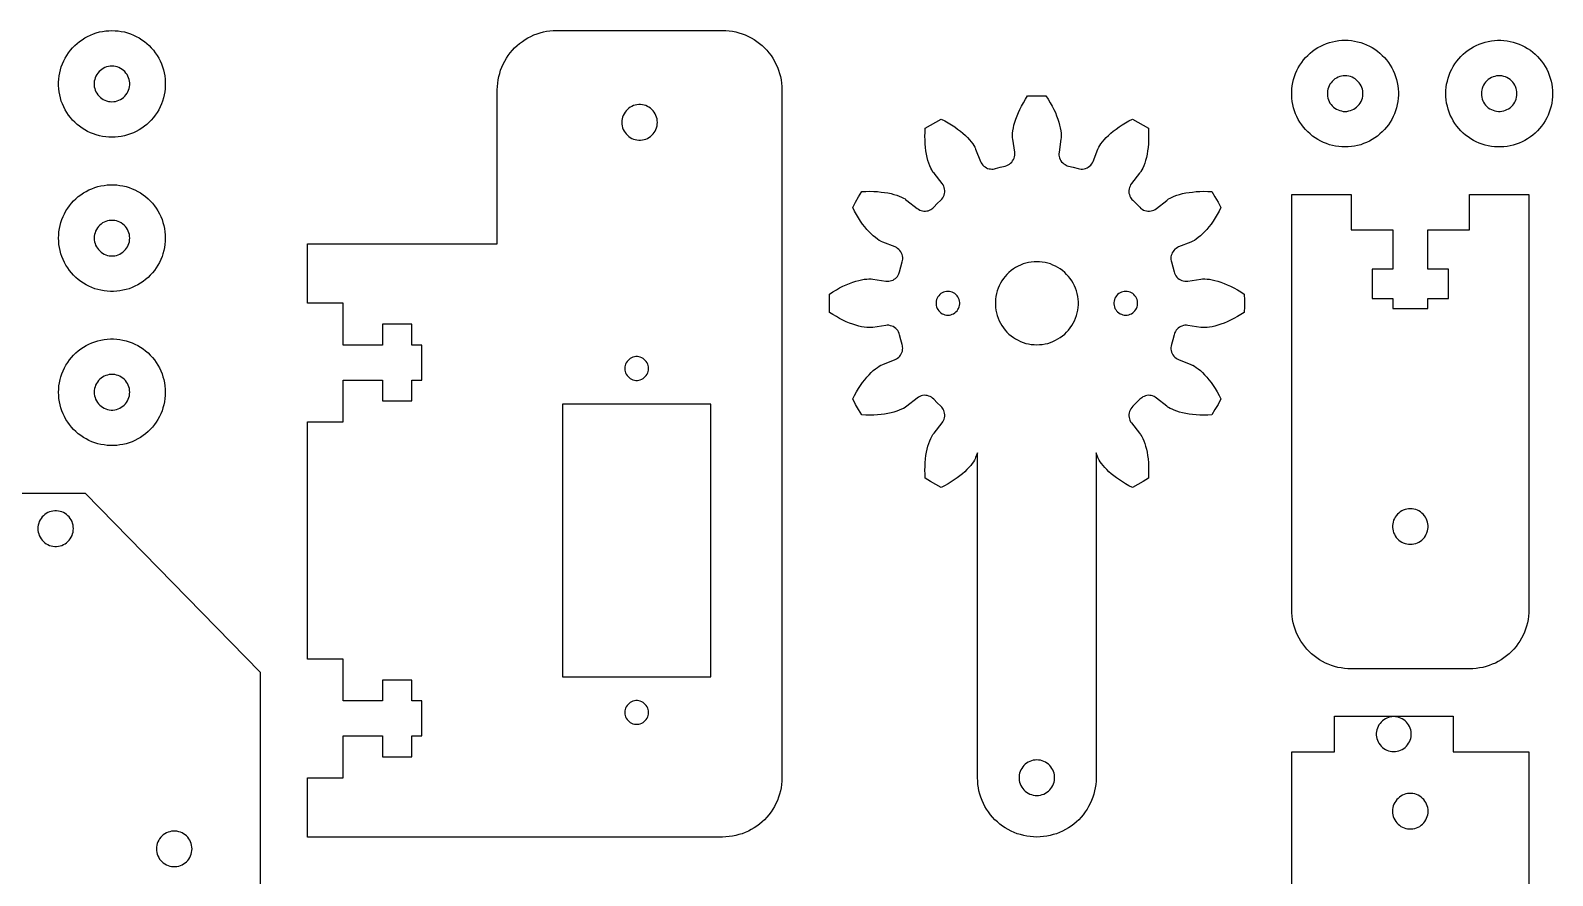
# Model space of a CAD drawing. Header units: millimetres. Extents: x 2 to 391, y 2 to 393.
# Drawn here: x 166.6 to 295, y 317.8 to 389 of the extents above; entities that cross this region are included whole.
import ezdxf

# ---------------------------------------------------------------- set-up
doc = ezdxf.new("R2010")
doc.units = ezdxf.units.MM
doc.layers.add('CORTE', color=7, linetype='Continuous')

msp = doc.modelspace()

# ---------------------------------------------------------------- linework, layer by layer
at = {"layer": 'CORTE'}
for points in [[(173.5, 388.99), (173.76, 388.98), (174.03, 388.96), (174.29, 388.92), (174.55, 388.87), (174.81, 388.8), (175.06, 388.71), (175.31, 388.61), (175.55, 388.5), (175.79, 388.37), (176.01, 388.22), (176.23, 388.07), (176.44, 387.9), (176.63, 387.72), (176.82, 387.53), (176.99, 387.33), (177.15, 387.12), (177.3, 386.89), (177.44, 386.66), (177.56, 386.43), (177.67, 386.18), (177.76, 385.93), (177.84, 385.68), (177.9, 385.42), (177.95, 385.16), (177.98, 384.89), (178, 384.63), (178, 384.36), (177.98, 384.09), (177.95, 383.83), (177.9, 383.57), (177.84, 383.31), (177.76, 383.05), (177.67, 382.8), (177.56, 382.56), (177.44, 382.32), (177.3, 382.09), (177.15, 381.87), (176.99, 381.66), (176.82, 381.45), (176.63, 381.26), (176.44, 381.08), (176.23, 380.92), (176.01, 380.76), (175.79, 380.62), (175.55, 380.49), (175.31, 380.37), (175.06, 380.27), (174.81, 380.19), (174.55, 380.12), (174.29, 380.06), (174.03, 380.02), (173.76, 380), (173.5, 379.99), (173.23, 380), (172.97, 380.02), (172.7, 380.06), (172.44, 380.12), (172.18, 380.19), (171.93, 380.27), (171.68, 380.37), (171.44, 380.49), (171.21, 380.62), (170.98, 380.76), (170.77, 380.92), (170.56, 381.08), (170.36, 381.26), (170.18, 381.45), (170, 381.66), (169.84, 381.87), (169.69, 382.09), (169.56, 382.32), (169.43, 382.56), (169.33, 382.8), (169.23, 383.05), (169.16, 383.31), (169.09, 383.57), (169.05, 383.83), (169.02, 384.09), (169, 384.36), (169, 384.63), (169.02, 384.89), (169.05, 385.16), (169.09, 385.42), (169.16, 385.68), (169.23, 385.93), (169.33, 386.18), (169.43, 386.43), (169.56, 386.66), (169.69, 386.89), (169.84, 387.12), (170, 387.33), (170.18, 387.53), (170.36, 387.72), (170.56, 387.9), (170.77, 388.07), (170.98, 388.22), (171.21, 388.37), (171.44, 388.5), (171.68, 388.61), (171.93, 388.71), (172.18, 388.8), (172.44, 388.87), (172.7, 388.92), (172.97, 388.96), (173.23, 388.98)], [(196.31, 364.23), (196.31, 362.47), (193, 362.47), (193, 366), (190, 366), (190, 371), (206, 371), (206, 384), (206.01, 384.28), (206.03, 384.56), (206.07, 384.84), (206.13, 385.11), (206.2, 385.38), (206.28, 385.65), (206.38, 385.91), (206.5, 386.17), (206.62, 386.42), (206.77, 386.66), (206.92, 386.89), (207.09, 387.12), (207.27, 387.33), (207.46, 387.54), (207.67, 387.73), (207.88, 387.91), (208.11, 388.08), (208.34, 388.23), (208.58, 388.38), (208.83, 388.5), (209.09, 388.62), (209.35, 388.72), (209.62, 388.8), (209.89, 388.87), (210.16, 388.93), (210.44, 388.97), (210.72, 388.99), (211, 389), (225, 389), (225.28, 388.99), (225.56, 388.97), (225.84, 388.93), (226.11, 388.87), (226.38, 388.8), (226.65, 388.72), (226.91, 388.62), (227.17, 388.5), (227.42, 388.38), (227.66, 388.23), (227.89, 388.08), (228.12, 387.91), (228.33, 387.73), (228.54, 387.54), (228.73, 387.33), (228.91, 387.12), (229.08, 386.89), (229.23, 386.66), (229.38, 386.42), (229.5, 386.17), (229.62, 385.91), (229.72, 385.65), (229.8, 385.38), (229.87, 385.11), (229.93, 384.84), (229.97, 384.56), (229.99, 384.28), (230, 384), (230, 326), (229.99, 325.72), (229.97, 325.44), (229.93, 325.16), (229.87, 324.89), (229.8, 324.62), (229.72, 324.35), (229.62, 324.09), (229.5, 323.83), (229.38, 323.58), (229.23, 323.34), (229.08, 323.11), (228.91, 322.88), (228.73, 322.67), (228.54, 322.46), (228.33, 322.27), (228.12, 322.09), (227.89, 321.92), (227.66, 321.77), (227.42, 321.62), (227.17, 321.5), (226.91, 321.38), (226.65, 321.28), (226.38, 321.2), (226.11, 321.13), (225.84, 321.07), (225.56, 321.03), (225.28, 321.01), (225, 321), (190, 321), (190, 326), (193, 326), (193, 329.53), (196.31, 329.53), (196.31, 327.77), (198.79, 327.77), (198.79, 329.53), (199.63, 329.53), (199.63, 332.47), (198.79, 332.47), (198.79, 334.23), (196.31, 334.23), (196.31, 332.47), (193, 332.47), (193, 336), (190, 336), (190, 356), (193, 356), (193, 359.53), (196.31, 359.53), (196.31, 357.77), (198.79, 357.77), (198.79, 359.53), (199.63, 359.53), (199.63, 362.47), (198.79, 362.47), (198.79, 364.23)], [(277.49, 388.18), (277.76, 388.17), (278.03, 388.14), (278.29, 388.1), (278.55, 388.05), (278.81, 387.98), (279.06, 387.89), (279.31, 387.79), (279.55, 387.68), (279.78, 387.55), (280.01, 387.41), (280.22, 387.25), (280.43, 387.08), (280.63, 386.9), (280.81, 386.71), (280.99, 386.51), (281.15, 386.3), (281.3, 386.08), (281.44, 385.85), (281.56, 385.61), (281.66, 385.37), (281.76, 385.12), (281.84, 384.86), (281.9, 384.6), (281.94, 384.34), (281.98, 384.08), (281.99, 383.81), (281.99, 383.54), (281.98, 383.28), (281.94, 383.01), (281.9, 382.75), (281.84, 382.49), (281.76, 382.23), (281.66, 381.98), (281.56, 381.74), (281.44, 381.5), (281.3, 381.27), (281.15, 381.05), (280.99, 380.84), (280.81, 380.64), (280.63, 380.45), (280.43, 380.27), (280.22, 380.1), (280.01, 379.94), (279.78, 379.8), (279.55, 379.67), (279.31, 379.56), (279.06, 379.46), (278.81, 379.37), (278.55, 379.3), (278.29, 379.25), (278.03, 379.21), (277.76, 379.18), (277.49, 379.18), (277.23, 379.18), (276.96, 379.21), (276.7, 379.25), (276.44, 379.3), (276.18, 379.37), (275.93, 379.46), (275.68, 379.56), (275.44, 379.67), (275.21, 379.8), (274.98, 379.94), (274.76, 380.1), (274.56, 380.27), (274.36, 380.45), (274.17, 380.64), (274, 380.84), (273.84, 381.05), (273.69, 381.27), (273.55, 381.5), (273.43, 381.74), (273.32, 381.98), (273.23, 382.23), (273.15, 382.49), (273.09, 382.75), (273.04, 383.01), (273.01, 383.28), (273, 383.54), (273, 383.81), (273.01, 384.08), (273.04, 384.34), (273.09, 384.6), (273.15, 384.86), (273.23, 385.12), (273.32, 385.37), (273.43, 385.61), (273.55, 385.85), (273.69, 386.08), (273.84, 386.3), (274, 386.51), (274.17, 386.71), (274.36, 386.9), (274.56, 387.08), (274.76, 387.25), (274.98, 387.41), (275.21, 387.55), (275.44, 387.68), (275.68, 387.79), (275.93, 387.89), (276.18, 387.98), (276.44, 388.05), (276.7, 388.1), (276.96, 388.14), (277.23, 388.17)], [(294.99, 383.67), (294.98, 383.41), (294.96, 383.14), (294.92, 382.88), (294.87, 382.62), (294.8, 382.36), (294.71, 382.11), (294.61, 381.86), (294.5, 381.62), (294.37, 381.39), (294.22, 381.16), (294.07, 380.94), (293.9, 380.74), (293.72, 380.54), (293.53, 380.35), (293.33, 380.18), (293.12, 380.02), (292.89, 379.87), (292.66, 379.73), (292.43, 379.61), (292.18, 379.5), (291.93, 379.41), (291.68, 379.33), (291.42, 379.27), (291.16, 379.22), (290.89, 379.19), (290.63, 379.18), (290.36, 379.18), (290.09, 379.19), (289.83, 379.22), (289.57, 379.27), (289.31, 379.33), (289.05, 379.41), (288.8, 379.5), (288.56, 379.61), (288.32, 379.73), (288.09, 379.87), (287.87, 380.02), (287.66, 380.18), (287.45, 380.35), (287.26, 380.54), (287.08, 380.74), (286.92, 380.94), (286.76, 381.16), (286.62, 381.39), (286.49, 381.62), (286.37, 381.86), (286.27, 382.11), (286.19, 382.36), (286.12, 382.62), (286.06, 382.88), (286.02, 383.14), (286, 383.41), (285.99, 383.67), (286, 383.94), (286.02, 384.21), (286.06, 384.47), (286.12, 384.73), (286.19, 384.99), (286.27, 385.24), (286.37, 385.49), (286.49, 385.73), (286.62, 385.96), (286.76, 386.19), (286.92, 386.4), (287.08, 386.61), (287.26, 386.81), (287.45, 386.99), (287.66, 387.17), (287.87, 387.33), (288.09, 387.48), (288.32, 387.61), (288.56, 387.74), (288.8, 387.84), (289.05, 387.94), (289.31, 388.01), (289.57, 388.08), (289.83, 388.12), (290.09, 388.16), (290.36, 388.17), (290.63, 388.17), (290.89, 388.16), (291.16, 388.12), (291.42, 388.08), (291.68, 388.01), (291.93, 387.94), (292.18, 387.84), (292.43, 387.74), (292.66, 387.61), (292.89, 387.48), (293.12, 387.33), (293.33, 387.17), (293.53, 386.99), (293.72, 386.81), (293.9, 386.61), (294.07, 386.4), (294.22, 386.19), (294.37, 385.96), (294.5, 385.73), (294.61, 385.49), (294.71, 385.24), (294.8, 384.99), (294.87, 384.73), (294.92, 384.47), (294.96, 384.21), (294.98, 383.94)], [(173.5, 382.99), (173.65, 383), (173.8, 383.02), (173.95, 383.06), (174.09, 383.11), (174.23, 383.18), (174.35, 383.26), (174.47, 383.35), (174.58, 383.46), (174.68, 383.57), (174.77, 383.7), (174.84, 383.83), (174.9, 383.97), (174.95, 384.12), (174.98, 384.26), (175, 384.42), (175, 384.57), (174.98, 384.72), (174.95, 384.87), (174.9, 385.01), (174.84, 385.15), (174.77, 385.29), (174.68, 385.41), (174.58, 385.53), (174.47, 385.63), (174.35, 385.72), (174.23, 385.8), (174.09, 385.87), (173.95, 385.92), (173.8, 385.96), (173.65, 385.98), (173.5, 385.99), (173.35, 385.98), (173.2, 385.96), (173.05, 385.92), (172.91, 385.87), (172.77, 385.8), (172.64, 385.72), (172.52, 385.63), (172.41, 385.53), (172.31, 385.41), (172.22, 385.29), (172.15, 385.15), (172.09, 385.01), (172.05, 384.87), (172.01, 384.72), (172, 384.57), (172, 384.42), (172.01, 384.26), (172.05, 384.12), (172.09, 383.97), (172.15, 383.83), (172.22, 383.7), (172.31, 383.57), (172.41, 383.46), (172.52, 383.35), (172.64, 383.26), (172.77, 383.18), (172.91, 383.11), (173.05, 383.06), (173.2, 383.02), (173.35, 383)], [(277.49, 382.18), (277.65, 382.18), (277.8, 382.21), (277.94, 382.24), (278.09, 382.3), (278.22, 382.36), (278.35, 382.44), (278.47, 382.54), (278.58, 382.64), (278.68, 382.76), (278.77, 382.88), (278.84, 383.02), (278.9, 383.15), (278.95, 383.3), (278.98, 383.45), (278.99, 383.6), (278.99, 383.75), (278.98, 383.9), (278.95, 384.05), (278.9, 384.2), (278.84, 384.34), (278.77, 384.47), (278.68, 384.59), (278.58, 384.71), (278.47, 384.81), (278.35, 384.91), (278.22, 384.99), (278.09, 385.05), (277.94, 385.11), (277.8, 385.14), (277.65, 385.17), (277.49, 385.18), (277.34, 385.17), (277.19, 385.14), (277.05, 385.11), (276.9, 385.05), (276.77, 384.99), (276.64, 384.91), (276.52, 384.81), (276.41, 384.71), (276.31, 384.59), (276.22, 384.47), (276.15, 384.34), (276.09, 384.2), (276.04, 384.05), (276.01, 383.9), (276, 383.75), (276, 383.6), (276.01, 383.45), (276.04, 383.3), (276.09, 383.15), (276.15, 383.02), (276.22, 382.88), (276.31, 382.76), (276.41, 382.64), (276.52, 382.54), (276.64, 382.44), (276.77, 382.36), (276.9, 382.3), (277.05, 382.24), (277.19, 382.21), (277.34, 382.18)], [(288.99, 383.67), (289, 383.52), (289.02, 383.37), (289.06, 383.22), (289.11, 383.08), (289.18, 382.95), (289.26, 382.82), (289.35, 382.7), (289.46, 382.59), (289.57, 382.49), (289.7, 382.4), (289.83, 382.33), (289.97, 382.27), (290.12, 382.22), (290.27, 382.19), (290.42, 382.18), (290.57, 382.18), (290.72, 382.19), (290.87, 382.22), (291.01, 382.27), (291.15, 382.33), (291.29, 382.4), (291.41, 382.49), (291.53, 382.59), (291.63, 382.7), (291.72, 382.82), (291.8, 382.95), (291.87, 383.08), (291.92, 383.22), (291.96, 383.37), (291.98, 383.52), (291.99, 383.67), (291.98, 383.83), (291.96, 383.98), (291.92, 384.12), (291.87, 384.27), (291.8, 384.4), (291.72, 384.53), (291.63, 384.65), (291.53, 384.76), (291.41, 384.86), (291.29, 384.95), (291.15, 385.02), (291.01, 385.08), (290.87, 385.13), (290.72, 385.16), (290.57, 385.17), (290.42, 385.17), (290.27, 385.16), (290.12, 385.13), (289.97, 385.08), (289.83, 385.02), (289.7, 384.95), (289.57, 384.86), (289.46, 384.76), (289.35, 384.65), (289.26, 384.53), (289.18, 384.4), (289.11, 384.27), (289.06, 384.12), (289.02, 383.98), (289, 383.83)], [(219.5, 381.25), (219.49, 381.4), (219.47, 381.55), (219.43, 381.7), (219.38, 381.84), (219.31, 381.98), (219.23, 382.11), (219.14, 382.23), (219.03, 382.34), (218.92, 382.44), (218.79, 382.52), (218.66, 382.6), (218.52, 382.66), (218.38, 382.7), (218.23, 382.73), (218.08, 382.75), (217.92, 382.75), (217.77, 382.73), (217.62, 382.7), (217.48, 382.66), (217.34, 382.6), (217.21, 382.52), (217.08, 382.44), (216.97, 382.34), (216.86, 382.23), (216.77, 382.11), (216.69, 381.98), (216.62, 381.84), (216.57, 381.7), (216.53, 381.55), (216.51, 381.4), (216.5, 381.25), (216.51, 381.1), (216.53, 380.95), (216.57, 380.8), (216.62, 380.66), (216.69, 380.52), (216.77, 380.39), (216.86, 380.27), (216.97, 380.16), (217.08, 380.06), (217.21, 379.98), (217.34, 379.9), (217.48, 379.84), (217.62, 379.8), (217.77, 379.77), (217.92, 379.75), (218.08, 379.75), (218.23, 379.77), (218.38, 379.8), (218.52, 379.84), (218.66, 379.9), (218.79, 379.98), (218.92, 380.06), (219.03, 380.16), (219.14, 380.27), (219.23, 380.39), (219.31, 380.52), (219.38, 380.66), (219.43, 380.8), (219.47, 380.95), (219.49, 381.1)], [(246.5, 326), (246.5, 353.4), (246.34, 353.01), (246.29, 352.89), (246.24, 352.78), (246.15, 352.64), (246.05, 352.49), (245.92, 352.33), (245.77, 352.15), (245.6, 351.98), (245.42, 351.8), (245.22, 351.63), (245.01, 351.45), (244.78, 351.28), (244.53, 351.11), (244.28, 350.94), (244.01, 350.78), (243.72, 350.62), (243.43, 350.47), (242.97, 350.72), (242.53, 350.98), (242.08, 351.25), (242.07, 351.59), (242.06, 351.92), (242.07, 352.25), (242.09, 352.56), (242.11, 352.87), (242.15, 353.16), (242.2, 353.44), (242.26, 353.71), (242.32, 353.96), (242.4, 354.19), (242.47, 354.4), (242.56, 354.6), (242.64, 354.76), (242.71, 354.89), (242.74, 354.94), (242.83, 355.04), (243.51, 355.91), (243.58, 356.01), (243.64, 356.12), (243.69, 356.23), (243.72, 356.35), (243.73, 356.48), (243.73, 356.6), (243.72, 356.72), (243.69, 356.84), (243.65, 356.96), (243.6, 357.07), (243.54, 357.16), (243.48, 357.24), (243.41, 357.31), (243.1, 357.6), (242.81, 357.91), (242.71, 358), (242.61, 358.07), (242.5, 358.14), (242.38, 358.18), (242.25, 358.22), (242.13, 358.23), (242, 358.24), (241.87, 358.22), (241.75, 358.19), (241.63, 358.15), (241.51, 358.09), (241.41, 358.01), (240.54, 357.33), (240.43, 357.25), (240.39, 357.21), (240.26, 357.14), (240.09, 357.06), (239.9, 356.98), (239.69, 356.9), (239.45, 356.83), (239.2, 356.76), (238.94, 356.7), (238.66, 356.65), (238.36, 356.62), (238.06, 356.59), (237.74, 356.57), (237.42, 356.56), (237.09, 356.57), (236.75, 356.59), (236.47, 357.03), (236.21, 357.47), (235.97, 357.93), (236.13, 358.23), (236.29, 358.53), (236.46, 358.8), (236.63, 359.07), (236.8, 359.32), (236.98, 359.55), (237.17, 359.77), (237.35, 359.97), (237.53, 360.16), (237.71, 360.32), (237.89, 360.47), (238.05, 360.59), (238.2, 360.7), (238.33, 360.77), (238.38, 360.79), (238.51, 360.85), (239.54, 361.25), (239.65, 361.31), (239.75, 361.37), (239.85, 361.45), (239.94, 361.54), (240.01, 361.63), (240.07, 361.74), (240.12, 361.85), (240.16, 361.97), (240.18, 362.09), (240.19, 362.22), (240.18, 362.32), (240.17, 362.42), (240.14, 362.52), (240.03, 362.93), (239.93, 363.34), (239.89, 363.46), (239.84, 363.58), (239.77, 363.69), (239.69, 363.79), (239.6, 363.88), (239.5, 363.96), (239.39, 364.03), (239.27, 364.08), (239.15, 364.11), (239.02, 364.14), (238.89, 364.14), (238.77, 364.13), (237.67, 363.97), (237.54, 363.95), (237.48, 363.95), (237.33, 363.95), (237.15, 363.96), (236.94, 363.98), (236.72, 364.02), (236.48, 364.08), (236.23, 364.15), (235.97, 364.23), (235.7, 364.33), (235.43, 364.44), (235.15, 364.57), (234.87, 364.71), (234.59, 364.87), (234.3, 365.04), (234.02, 365.22), (234, 365.74), (234, 366.26), (234.02, 366.78), (234.3, 366.96), (234.59, 367.13), (234.87, 367.29), (235.15, 367.43), (235.43, 367.56), (235.7, 367.67), (235.97, 367.77), (236.23, 367.85), (236.48, 367.92), (236.72, 367.98), (236.94, 368.02), (237.15, 368.04), (237.33, 368.05), (237.48, 368.05), (237.54, 368.05), (237.67, 368.03), (238.77, 367.87), (238.89, 367.86), (239.01, 367.86), (239.13, 367.88), (239.25, 367.92), (239.37, 367.96), (239.47, 368.02), (239.57, 368.1), (239.67, 368.18), (239.75, 368.27), (239.81, 368.38), (239.86, 368.47), (239.9, 368.56), (239.93, 368.66), (240.03, 369.07), (240.14, 369.48), (240.17, 369.61), (240.19, 369.73), (240.19, 369.86), (240.17, 369.99), (240.14, 370.11), (240.09, 370.23), (240.03, 370.34), (239.95, 370.45), (239.86, 370.54), (239.76, 370.62), (239.65, 370.69), (239.54, 370.75), (238.51, 371.15), (238.38, 371.21), (238.33, 371.23), (238.2, 371.3), (238.05, 371.41), (237.89, 371.53), (237.71, 371.68), (237.53, 371.84), (237.35, 372.03), (237.17, 372.23), (236.98, 372.45), (236.8, 372.68), (236.63, 372.93), (236.46, 373.2), (236.29, 373.47), (236.13, 373.77), (235.97, 374.07), (236.21, 374.53), (236.47, 374.97), (236.75, 375.41), (237.09, 375.43), (237.42, 375.44), (237.74, 375.43), (238.06, 375.41), (238.36, 375.38), (238.66, 375.35), (238.94, 375.3), (239.2, 375.24), (239.45, 375.17), (239.69, 375.1), (239.9, 375.02), (240.09, 374.94), (240.26, 374.86), (240.39, 374.79), (240.43, 374.75), (240.54, 374.67), (241.41, 373.99), (241.51, 373.92), (241.62, 373.86), (241.73, 373.81), (241.85, 373.78), (241.97, 373.77), (242.1, 373.76), (242.22, 373.78), (242.34, 373.8), (242.46, 373.85), (242.57, 373.9), (242.65, 373.96), (242.73, 374.02), (242.81, 374.09), (243.1, 374.4), (243.41, 374.69), (243.49, 374.78), (243.57, 374.89), (243.63, 375), (243.68, 375.12), (243.72, 375.24), (243.73, 375.37), (243.73, 375.5), (243.72, 375.63), (243.69, 375.75), (243.65, 375.87), (243.59, 375.99), (243.51, 376.09), (242.83, 376.96), (242.74, 377.06), (242.71, 377.11), (242.64, 377.24), (242.56, 377.4), (242.47, 377.6), (242.4, 377.81), (242.32, 378.04), (242.26, 378.29), (242.2, 378.56), (242.15, 378.84), (242.11, 379.13), (242.09, 379.44), (242.07, 379.75), (242.06, 380.08), (242.07, 380.41), (242.08, 380.75), (242.53, 381.02), (242.97, 381.28), (243.43, 381.53), (243.73, 381.37), (244.02, 381.21), (244.3, 381.04), (244.57, 380.87), (244.82, 380.69), (245.05, 380.51), (245.27, 380.33), (245.47, 380.15), (245.66, 379.97), (245.82, 379.79), (245.97, 379.61), (246.09, 379.45), (246.19, 379.29), (246.27, 379.16), (246.29, 379.11), (246.34, 378.99), (246.75, 377.96), (246.8, 377.85), (246.87, 377.75), (246.95, 377.65), (247.03, 377.56), (247.13, 377.49), (247.24, 377.42), (247.35, 377.37), (247.47, 377.34), (247.59, 377.32), (247.71, 377.31), (247.82, 377.31), (247.92, 377.33), (248.02, 377.35), (248.42, 377.47), (248.84, 377.57), (248.96, 377.61), (249.08, 377.66), (249.19, 377.73), (249.29, 377.81), (249.38, 377.9), (249.46, 378), (249.52, 378.11), (249.58, 378.23), (249.61, 378.35), (249.63, 378.48), (249.64, 378.6), (249.63, 378.73), (249.47, 379.83), (249.45, 379.96), (249.44, 380.01), (249.44, 380.16), (249.46, 380.35), (249.48, 380.55), (249.52, 380.78), (249.57, 381.02), (249.64, 381.27), (249.73, 381.53), (249.83, 381.79), (249.94, 382.07), (250.07, 382.34), (250.21, 382.63), (250.37, 382.91), (250.54, 383.2), (250.72, 383.48), (251.24, 383.5), (251.76, 383.5), (252.27, 383.48), (252.46, 383.2), (252.63, 382.91), (252.79, 382.63), (252.93, 382.34), (253.06, 382.07), (253.17, 381.79), (253.27, 381.53), (253.35, 381.27), (253.42, 381.02), (253.48, 380.78), (253.52, 380.55), (253.54, 380.35), (253.55, 380.16), (253.55, 380.01), (253.55, 379.96), (253.53, 379.83), (253.37, 378.73), (253.36, 378.61), (253.36, 378.49), (253.38, 378.36), (253.41, 378.25), (253.46, 378.13), (253.52, 378.02), (253.59, 377.92), (253.68, 377.83), (253.77, 377.75), (253.88, 377.69), (253.97, 377.64), (254.06, 377.6), (254.16, 377.57), (254.57, 377.47), (254.98, 377.35), (255.1, 377.32), (255.23, 377.31), (255.36, 377.31), (255.49, 377.33), (255.61, 377.36), (255.73, 377.41), (255.84, 377.47), (255.95, 377.55), (256.04, 377.64), (256.12, 377.74), (256.19, 377.85), (256.24, 377.96), (256.65, 378.99), (256.7, 379.11), (256.73, 379.16), (256.8, 379.29), (256.9, 379.45), (257.03, 379.61), (257.17, 379.79), (257.34, 379.97), (257.53, 380.15), (257.73, 380.33), (257.95, 380.51), (258.18, 380.69), (258.43, 380.87), (258.69, 381.04), (258.97, 381.21), (259.26, 381.37), (259.57, 381.53), (260.02, 381.28), (260.47, 381.02), (260.91, 380.75), (260.93, 380.41), (260.93, 380.08), (260.93, 379.75), (260.91, 379.44), (260.88, 379.13), (260.84, 378.84), (260.79, 378.56), (260.74, 378.29), (260.67, 378.04), (260.6, 377.81), (260.52, 377.6), (260.44, 377.4), (260.36, 377.24), (260.28, 377.11), (260.25, 377.06), (260.17, 376.96), (259.48, 376.09), (259.41, 375.99), (259.36, 375.88), (259.31, 375.77), (259.28, 375.65), (259.26, 375.52), (259.26, 375.4), (259.27, 375.28), (259.3, 375.16), (259.34, 375.04), (259.4, 374.93), (259.45, 374.84), (259.52, 374.76), (259.59, 374.69), (259.89, 374.4), (260.19, 374.09), (260.28, 374), (260.39, 373.93), (260.5, 373.86), (260.62, 373.82), (260.74, 373.78), (260.87, 373.77), (261, 373.76), (261.13, 373.78), (261.25, 373.81), (261.37, 373.85), (261.48, 373.91), (261.59, 373.99), (262.46, 374.67), (262.56, 374.75), (262.61, 374.79), (262.74, 374.86), (262.9, 374.94), (263.09, 375.02), (263.31, 375.1), (263.54, 375.17), (263.79, 375.24), (264.06, 375.3), (264.34, 375.35), (264.63, 375.38), (264.94, 375.41), (265.25, 375.43), (265.58, 375.44), (265.91, 375.43), (266.25, 375.41), (266.52, 374.97), (266.78, 374.53), (267.03, 374.07), (266.87, 373.77), (266.71, 373.47), (266.54, 373.2), (266.37, 372.93), (266.19, 372.68), (266.01, 372.45), (265.83, 372.23), (265.65, 372.03), (265.46, 371.84), (265.29, 371.68), (265.11, 371.53), (264.94, 371.41), (264.79, 371.3), (264.66, 371.23), (264.61, 371.21), (264.49, 371.15), (263.46, 370.75), (263.35, 370.69), (263.24, 370.63), (263.15, 370.55), (263.06, 370.46), (262.99, 370.37), (262.92, 370.26), (262.87, 370.15), (262.84, 370.03), (262.81, 369.91), (262.81, 369.78), (262.81, 369.68), (262.83, 369.58), (262.85, 369.48), (262.97, 369.07), (263.07, 368.66), (263.11, 368.54), (263.16, 368.42), (263.22, 368.31), (263.3, 368.21), (263.39, 368.12), (263.5, 368.04), (263.61, 367.97), (263.72, 367.92), (263.85, 367.89), (263.97, 367.86), (264.1, 367.86), (264.23, 367.87), (265.32, 368.03), (265.46, 368.05), (265.51, 368.05), (265.66, 368.05), (265.85, 368.04), (266.05, 368.02), (266.28, 367.98), (266.52, 367.92), (266.77, 367.85), (267.02, 367.77), (267.29, 367.67), (267.56, 367.56), (267.84, 367.43), (268.12, 367.29), (268.41, 367.13), (268.69, 366.96), (268.98, 366.78), (269, 366.26), (269, 365.74), (268.98, 365.22), (268.69, 365.04), (268.41, 364.87), (268.12, 364.71), (267.84, 364.57), (267.56, 364.44), (267.29, 364.33), (267.02, 364.23), (266.77, 364.15), (266.52, 364.08), (266.28, 364.02), (266.05, 363.98), (265.85, 363.96), (265.66, 363.95), (265.51, 363.95), (265.46, 363.95), (265.32, 363.97), (264.23, 364.13), (264.11, 364.14), (263.98, 364.14), (263.86, 364.12), (263.74, 364.08), (263.63, 364.04), (263.52, 363.98), (263.42, 363.9), (263.33, 363.82), (263.25, 363.73), (263.18, 363.62), (263.14, 363.53), (263.1, 363.44), (263.07, 363.34), (262.97, 362.93), (262.85, 362.52), (262.82, 362.39), (262.81, 362.27), (262.81, 362.14), (262.83, 362.01), (262.86, 361.89), (262.91, 361.77), (262.97, 361.66), (263.05, 361.55), (263.14, 361.46), (263.24, 361.38), (263.34, 361.31), (263.46, 361.25), (264.49, 360.85), (264.61, 360.79), (264.66, 360.77), (264.79, 360.7), (264.94, 360.59), (265.11, 360.47), (265.29, 360.32), (265.46, 360.16), (265.65, 359.97), (265.83, 359.77), (266.01, 359.55), (266.19, 359.32), (266.37, 359.07), (266.54, 358.8), (266.71, 358.53), (266.87, 358.23), (267.03, 357.93), (266.78, 357.47), (266.52, 357.03), (266.25, 356.59), (265.91, 356.57), (265.58, 356.56), (265.25, 356.57), (264.94, 356.59), (264.63, 356.62), (264.34, 356.65), (264.06, 356.7), (263.79, 356.76), (263.54, 356.83), (263.31, 356.9), (263.09, 356.98), (262.9, 357.06), (262.74, 357.14), (262.61, 357.21), (262.56, 357.25), (262.46, 357.33), (261.59, 358.01), (261.49, 358.08), (261.38, 358.14), (261.26, 358.19), (261.15, 358.22), (261.02, 358.23), (260.9, 358.24), (260.78, 358.22), (260.66, 358.2), (260.54, 358.15), (260.43, 358.1), (260.34, 358.04), (260.26, 357.98), (260.19, 357.91), (259.89, 357.6), (259.59, 357.31), (259.5, 357.22), (259.43, 357.11), (259.36, 357), (259.31, 356.88), (259.28, 356.76), (259.26, 356.63), (259.26, 356.5), (259.28, 356.37), (259.31, 356.25), (259.35, 356.13), (259.41, 356.01), (259.48, 355.91), (260.17, 355.04), (260.25, 354.94), (260.28, 354.89), (260.36, 354.76), (260.44, 354.6), (260.52, 354.4), (260.6, 354.19), (260.67, 353.96), (260.74, 353.71), (260.79, 353.44), (260.84, 353.16), (260.88, 352.87), (260.91, 352.56), (260.93, 352.25), (260.93, 351.92), (260.93, 351.59), (260.91, 351.25), (260.47, 350.98), (260.02, 350.72), (259.57, 350.47), (259.27, 350.62), (258.99, 350.78), (258.72, 350.94), (258.46, 351.11), (258.22, 351.28), (257.99, 351.45), (257.78, 351.63), (257.58, 351.8), (257.39, 351.98), (257.23, 352.15), (257.08, 352.33), (256.95, 352.49), (256.84, 352.64), (256.76, 352.78), (256.7, 352.89), (256.65, 353.01), (256.5, 353.4), (256.5, 326), (256.49, 325.72), (256.47, 325.44), (256.43, 325.16), (256.37, 324.89), (256.3, 324.62), (256.22, 324.35), (256.12, 324.09), (256, 323.83), (255.87, 323.58), (255.73, 323.34), (255.58, 323.11), (255.41, 322.88), (255.23, 322.67), (255.03, 322.46), (254.83, 322.27), (254.62, 322.09), (254.39, 321.92), (254.16, 321.77), (253.92, 321.62), (253.67, 321.5), (253.41, 321.38), (253.15, 321.28), (252.88, 321.2), (252.61, 321.13), (252.34, 321.07), (252.06, 321.03), (251.78, 321.01), (251.5, 321), (251.22, 321.01), (250.94, 321.03), (250.66, 321.07), (250.39, 321.13), (250.11, 321.2), (249.85, 321.28), (249.58, 321.38), (249.33, 321.5), (249.08, 321.62), (248.84, 321.77), (248.6, 321.92), (248.38, 322.09), (248.17, 322.27), (247.96, 322.46), (247.77, 322.67), (247.59, 322.88), (247.42, 323.11), (247.26, 323.34), (247.12, 323.58), (246.99, 323.83), (246.88, 324.09), (246.78, 324.35), (246.69, 324.62), (246.62, 324.89), (246.57, 325.16), (246.53, 325.44), (246.51, 325.72)], [(178, 371.49), (177.99, 371.23), (177.97, 370.96), (177.93, 370.7), (177.87, 370.44), (177.8, 370.18), (177.72, 369.93), (177.62, 369.68), (177.5, 369.44), (177.37, 369.21), (177.23, 368.98), (177.08, 368.76), (176.91, 368.56), (176.73, 368.36), (176.54, 368.17), (176.33, 368), (176.12, 367.84), (175.9, 367.69), (175.67, 367.55), (175.43, 367.43), (175.19, 367.32), (174.94, 367.23), (174.69, 367.15), (174.43, 367.09), (174.16, 367.04), (173.9, 367.01), (173.63, 367), (173.37, 367), (173.1, 367.01), (172.84, 367.04), (172.57, 367.09), (172.31, 367.15), (172.06, 367.23), (171.81, 367.32), (171.56, 367.43), (171.33, 367.55), (171.1, 367.69), (170.88, 367.84), (170.66, 368), (170.46, 368.17), (170.27, 368.36), (170.09, 368.56), (169.92, 368.76), (169.77, 368.98), (169.62, 369.21), (169.5, 369.44), (169.38, 369.68), (169.28, 369.93), (169.2, 370.18), (169.13, 370.44), (169.07, 370.7), (169.03, 370.96), (169.01, 371.23), (169, 371.49), (169.01, 371.76), (169.03, 372.03), (169.07, 372.29), (169.13, 372.55), (169.2, 372.81), (169.28, 373.06), (169.38, 373.31), (169.5, 373.55), (169.62, 373.78), (169.77, 374.01), (169.92, 374.22), (170.09, 374.43), (170.27, 374.63), (170.46, 374.81), (170.66, 374.99), (170.88, 375.15), (171.1, 375.3), (171.33, 375.43), (171.56, 375.56), (171.81, 375.66), (172.06, 375.76), (172.31, 375.83), (172.57, 375.9), (172.84, 375.94), (173.1, 375.98), (173.37, 375.99), (173.63, 375.99), (173.9, 375.98), (174.16, 375.94), (174.43, 375.9), (174.69, 375.83), (174.94, 375.76), (175.19, 375.66), (175.43, 375.56), (175.67, 375.43), (175.9, 375.3), (176.12, 375.15), (176.33, 374.99), (176.54, 374.81), (176.73, 374.63), (176.91, 374.43), (177.08, 374.22), (177.23, 374.01), (177.37, 373.78), (177.5, 373.55), (177.62, 373.31), (177.72, 373.06), (177.8, 372.81), (177.87, 372.55), (177.93, 372.29), (177.97, 372.03), (177.99, 371.76)], [(278, 372.18), (281.52, 372.18), (281.52, 368.87), (279.77, 368.87), (279.77, 366.39), (281.52, 366.39), (281.52, 365.55), (284.47, 365.55), (284.47, 366.39), (286.22, 366.39), (286.22, 368.87), (284.47, 368.87), (284.47, 372.18), (288, 372.18), (288, 375.18), (293, 375.18), (293, 340.18), (292.99, 339.9), (292.96, 339.62), (292.93, 339.34), (292.87, 339.06), (292.8, 338.79), (292.72, 338.52), (292.62, 338.26), (292.5, 338.01), (292.37, 337.76), (292.23, 337.52), (292.07, 337.28), (291.91, 337.06), (291.72, 336.84), (291.53, 336.64), (291.33, 336.45), (291.11, 336.27), (290.89, 336.1), (290.66, 335.94), (290.41, 335.8), (290.17, 335.67), (289.91, 335.56), (289.65, 335.46), (289.38, 335.37), (289.11, 335.3), (288.83, 335.25), (288.56, 335.21), (288.28, 335.18), (288, 335.18), (278, 335.18), (277.72, 335.18), (277.44, 335.21), (277.16, 335.25), (276.88, 335.3), (276.61, 335.37), (276.34, 335.46), (276.08, 335.56), (275.83, 335.67), (275.58, 335.8), (275.34, 335.94), (275.1, 336.1), (274.88, 336.27), (274.66, 336.45), (274.46, 336.64), (274.27, 336.84), (274.09, 337.06), (273.92, 337.28), (273.76, 337.52), (273.62, 337.76), (273.49, 338.01), (273.38, 338.26), (273.28, 338.52), (273.19, 338.79), (273.12, 339.06), (273.07, 339.34), (273.03, 339.62), (273, 339.9), (273, 340.18), (273, 375.18), (278, 375.18)], [(172, 371.49), (172.01, 371.34), (172.03, 371.19), (172.07, 371.05), (172.12, 370.9), (172.19, 370.77), (172.27, 370.64), (172.36, 370.52), (172.47, 370.41), (172.58, 370.31), (172.71, 370.22), (172.84, 370.15), (172.98, 370.09), (173.12, 370.04), (173.27, 370.01), (173.42, 370), (173.58, 370), (173.73, 370.01), (173.88, 370.04), (174.02, 370.09), (174.16, 370.15), (174.29, 370.22), (174.42, 370.31), (174.53, 370.41), (174.64, 370.52), (174.73, 370.64), (174.81, 370.77), (174.88, 370.9), (174.93, 371.05), (174.97, 371.19), (174.99, 371.34), (175, 371.49), (174.99, 371.65), (174.97, 371.8), (174.93, 371.94), (174.88, 372.09), (174.81, 372.22), (174.73, 372.35), (174.64, 372.47), (174.53, 372.58), (174.42, 372.68), (174.29, 372.77), (174.16, 372.84), (174.02, 372.9), (173.88, 372.95), (173.73, 372.98), (173.58, 372.99), (173.42, 372.99), (173.27, 372.98), (173.12, 372.95), (172.98, 372.9), (172.84, 372.84), (172.71, 372.77), (172.58, 372.68), (172.47, 372.58), (172.36, 372.47), (172.27, 372.35), (172.19, 372.22), (172.12, 372.09), (172.07, 371.94), (172.03, 371.8), (172.01, 371.65)], [(251.5, 362.5), (251.73, 362.51), (251.96, 362.53), (252.2, 362.57), (252.42, 362.62), (252.65, 362.69), (252.86, 362.78), (253.08, 362.88), (253.28, 362.99), (253.48, 363.11), (253.67, 363.25), (253.85, 363.4), (254.01, 363.57), (254.17, 363.74), (254.32, 363.92), (254.45, 364.12), (254.57, 364.32), (254.67, 364.53), (254.76, 364.74), (254.84, 364.96), (254.9, 365.19), (254.95, 365.42), (254.98, 365.65), (255, 365.88), (255, 366.12), (254.98, 366.35), (254.95, 366.58), (254.9, 366.81), (254.84, 367.04), (254.76, 367.26), (254.67, 367.47), (254.57, 367.68), (254.45, 367.88), (254.32, 368.08), (254.17, 368.26), (254.01, 368.43), (253.85, 368.6), (253.67, 368.75), (253.48, 368.89), (253.28, 369.01), (253.08, 369.12), (252.86, 369.22), (252.65, 369.31), (252.42, 369.38), (252.2, 369.43), (251.96, 369.47), (251.73, 369.49), (251.5, 369.5), (251.26, 369.49), (251.03, 369.47), (250.8, 369.43), (250.57, 369.38), (250.35, 369.31), (250.13, 369.22), (249.92, 369.12), (249.71, 369.01), (249.52, 368.89), (249.33, 368.75), (249.15, 368.6), (248.98, 368.43), (248.83, 368.26), (248.68, 368.08), (248.55, 367.88), (248.43, 367.68), (248.32, 367.47), (248.23, 367.26), (248.16, 367.04), (248.09, 366.81), (248.05, 366.58), (248.02, 366.35), (248, 366.12), (248, 365.88), (248.02, 365.65), (248.05, 365.42), (248.09, 365.19), (248.16, 364.96), (248.23, 364.74), (248.32, 364.53), (248.43, 364.32), (248.55, 364.12), (248.68, 363.92), (248.83, 363.74), (248.98, 363.57), (249.15, 363.4), (249.33, 363.25), (249.52, 363.11), (249.71, 362.99), (249.92, 362.88), (250.13, 362.78), (250.35, 362.69), (250.57, 362.62), (250.8, 362.57), (251.03, 362.53), (251.26, 362.51)], [(244, 367), (243.87, 366.99), (243.75, 366.97), (243.63, 366.93), (243.52, 366.88), (243.41, 366.81), (243.31, 366.73), (243.23, 366.64), (243.15, 366.54), (243.09, 366.43), (243.05, 366.31), (243.02, 366.19), (243, 366.06), (243, 365.94), (243.02, 365.81), (243.05, 365.69), (243.09, 365.57), (243.15, 365.46), (243.23, 365.36), (243.31, 365.27), (243.41, 365.19), (243.52, 365.12), (243.63, 365.07), (243.75, 365.03), (243.87, 365.01), (244, 365), (244.12, 365.01), (244.25, 365.03), (244.37, 365.07), (244.48, 365.12), (244.59, 365.19), (244.68, 365.27), (244.77, 365.36), (244.84, 365.46), (244.9, 365.57), (244.95, 365.69), (244.98, 365.81), (245, 365.94), (245, 366.06), (244.98, 366.19), (244.95, 366.31), (244.9, 366.43), (244.84, 366.54), (244.77, 366.64), (244.68, 366.73), (244.59, 366.81), (244.48, 366.88), (244.37, 366.93), (244.25, 366.97), (244.12, 366.99)], [(259, 367), (258.87, 366.99), (258.75, 366.97), (258.63, 366.93), (258.52, 366.88), (258.41, 366.81), (258.31, 366.73), (258.23, 366.64), (258.15, 366.54), (258.09, 366.43), (258.05, 366.31), (258.02, 366.19), (258, 366.06), (258, 365.94), (258.02, 365.81), (258.05, 365.69), (258.09, 365.57), (258.15, 365.46), (258.23, 365.36), (258.31, 365.27), (258.41, 365.19), (258.52, 365.12), (258.63, 365.07), (258.75, 365.03), (258.87, 365.01), (259, 365), (259.12, 365.01), (259.25, 365.03), (259.37, 365.07), (259.48, 365.12), (259.59, 365.19), (259.68, 365.27), (259.77, 365.36), (259.84, 365.46), (259.9, 365.57), (259.95, 365.69), (259.98, 365.81), (260, 365.94), (260, 366.06), (259.98, 366.19), (259.95, 366.31), (259.9, 366.43), (259.84, 366.54), (259.77, 366.64), (259.68, 366.73), (259.59, 366.81), (259.48, 366.88), (259.37, 366.93), (259.25, 366.97), (259.12, 366.99)], [(178, 358.5), (177.99, 358.23), (177.97, 357.97), (177.93, 357.7), (177.87, 357.44), (177.8, 357.18), (177.72, 356.93), (177.62, 356.68), (177.5, 356.44), (177.37, 356.21), (177.23, 355.98), (177.08, 355.77), (176.91, 355.56), (176.73, 355.36), (176.54, 355.18), (176.33, 355), (176.12, 354.84), (175.9, 354.69), (175.67, 354.56), (175.43, 354.44), (175.19, 354.33), (174.94, 354.24), (174.69, 354.16), (174.43, 354.09), (174.16, 354.05), (173.9, 354.02), (173.63, 354), (173.37, 354), (173.1, 354.02), (172.84, 354.05), (172.57, 354.09), (172.31, 354.16), (172.06, 354.24), (171.81, 354.33), (171.56, 354.44), (171.33, 354.56), (171.1, 354.69), (170.88, 354.84), (170.66, 355), (170.46, 355.18), (170.27, 355.36), (170.09, 355.56), (169.92, 355.77), (169.77, 355.98), (169.62, 356.21), (169.5, 356.44), (169.38, 356.68), (169.28, 356.93), (169.2, 357.18), (169.13, 357.44), (169.07, 357.7), (169.03, 357.97), (169.01, 358.23), (169, 358.5), (169.01, 358.76), (169.03, 359.03), (169.07, 359.29), (169.13, 359.56), (169.2, 359.81), (169.28, 360.06), (169.38, 360.31), (169.5, 360.55), (169.62, 360.79), (169.77, 361.01), (169.92, 361.23), (170.09, 361.44), (170.27, 361.63), (170.46, 361.82), (170.66, 361.99), (170.88, 362.15), (171.1, 362.3), (171.33, 362.44), (171.56, 362.56), (171.81, 362.67), (172.06, 362.76), (172.31, 362.84), (172.57, 362.9), (172.84, 362.95), (173.1, 362.98), (173.37, 363), (173.63, 363), (173.9, 362.98), (174.16, 362.95), (174.43, 362.9), (174.69, 362.84), (174.94, 362.76), (175.19, 362.67), (175.43, 362.56), (175.67, 362.44), (175.9, 362.3), (176.12, 362.15), (176.33, 361.99), (176.54, 361.82), (176.73, 361.63), (176.91, 361.44), (177.08, 361.23), (177.23, 361.01), (177.37, 360.79), (177.5, 360.55), (177.62, 360.31), (177.72, 360.06), (177.8, 359.81), (177.87, 359.56), (177.93, 359.29), (177.97, 359.03), (177.99, 358.76)], [(218.75, 360.5), (218.74, 360.63), (218.72, 360.75), (218.68, 360.87), (218.63, 360.98), (218.56, 361.09), (218.48, 361.18), (218.39, 361.27), (218.29, 361.34), (218.18, 361.4), (218.06, 361.45), (217.94, 361.48), (217.81, 361.5), (217.69, 361.5), (217.56, 361.48), (217.44, 361.45), (217.32, 361.4), (217.21, 361.34), (217.11, 361.27), (217.02, 361.18), (216.94, 361.09), (216.87, 360.98), (216.82, 360.87), (216.78, 360.75), (216.76, 360.63), (216.75, 360.5), (216.76, 360.37), (216.78, 360.25), (216.82, 360.13), (216.87, 360.02), (216.94, 359.91), (217.02, 359.82), (217.11, 359.73), (217.21, 359.66), (217.32, 359.6), (217.44, 359.55), (217.56, 359.52), (217.69, 359.5), (217.81, 359.5), (217.94, 359.52), (218.06, 359.55), (218.18, 359.6), (218.29, 359.66), (218.39, 359.73), (218.48, 359.82), (218.56, 359.91), (218.63, 360.02), (218.68, 360.13), (218.72, 360.25), (218.74, 360.37)], [(172, 358.5), (172.01, 358.35), (172.03, 358.2), (172.07, 358.05), (172.12, 357.91), (172.19, 357.77), (172.27, 357.64), (172.36, 357.52), (172.47, 357.41), (172.58, 357.31), (172.71, 357.23), (172.84, 357.15), (172.98, 357.09), (173.12, 357.05), (173.27, 357.02), (173.42, 357), (173.58, 357), (173.73, 357.02), (173.88, 357.05), (174.02, 357.09), (174.16, 357.15), (174.29, 357.23), (174.42, 357.31), (174.53, 357.41), (174.64, 357.52), (174.73, 357.64), (174.81, 357.77), (174.88, 357.91), (174.93, 358.05), (174.97, 358.2), (174.99, 358.35), (175, 358.5), (174.99, 358.65), (174.97, 358.8), (174.93, 358.95), (174.88, 359.09), (174.81, 359.23), (174.73, 359.35), (174.64, 359.48), (174.53, 359.59), (174.42, 359.68), (174.29, 359.77), (174.16, 359.84), (174.02, 359.9), (173.88, 359.95), (173.73, 359.98), (173.58, 360), (173.42, 360), (173.27, 359.98), (173.12, 359.95), (172.98, 359.9), (172.84, 359.84), (172.71, 359.77), (172.58, 359.68), (172.47, 359.59), (172.36, 359.48), (172.27, 359.35), (172.19, 359.23), (172.12, 359.09), (172.07, 358.95), (172.03, 358.8), (172.01, 358.65)], [(211.5, 357.5), (211.5, 334.5), (224, 334.5), (224, 357.5)], [(170.25, 347), (170.24, 347.15), (170.22, 347.3), (170.18, 347.45), (170.13, 347.59), (170.06, 347.73), (169.98, 347.86), (169.89, 347.98), (169.78, 348.09), (169.67, 348.19), (169.54, 348.27), (169.41, 348.35), (169.27, 348.41), (169.13, 348.45), (168.98, 348.48), (168.83, 348.5), (168.67, 348.5), (168.52, 348.48), (168.37, 348.45), (168.23, 348.41), (168.09, 348.35), (167.96, 348.27), (167.83, 348.19), (167.72, 348.09), (167.61, 347.98), (167.52, 347.86), (167.44, 347.73), (167.37, 347.59), (167.32, 347.45), (167.28, 347.3), (167.26, 347.15), (167.25, 347), (167.26, 346.85), (167.28, 346.7), (167.32, 346.55), (167.37, 346.41), (167.44, 346.27), (167.52, 346.14), (167.61, 346.02), (167.72, 345.91), (167.83, 345.81), (167.96, 345.73), (168.09, 345.65), (168.23, 345.59), (168.37, 345.55), (168.52, 345.52), (168.67, 345.5), (168.83, 345.5), (168.98, 345.52), (169.13, 345.55), (169.27, 345.59), (169.41, 345.65), (169.54, 345.73), (169.67, 345.81), (169.78, 345.91), (169.89, 346.02), (169.98, 346.14), (170.06, 346.27), (170.13, 346.41), (170.18, 346.55), (170.22, 346.7), (170.24, 346.85)], [(283, 348.68), (282.84, 348.67), (282.69, 348.64), (282.55, 348.61), (282.4, 348.55), (282.27, 348.49), (282.14, 348.41), (282.02, 348.31), (281.91, 348.21), (281.81, 348.09), (281.72, 347.97), (281.65, 347.84), (281.59, 347.7), (281.54, 347.55), (281.51, 347.4), (281.5, 347.25), (281.5, 347.1), (281.51, 346.95), (281.54, 346.8), (281.59, 346.65), (281.65, 346.52), (281.72, 346.38), (281.81, 346.26), (281.91, 346.14), (282.02, 346.04), (282.14, 345.94), (282.27, 345.86), (282.4, 345.8), (282.55, 345.74), (282.69, 345.71), (282.84, 345.68), (283, 345.68), (283.15, 345.68), (283.3, 345.71), (283.45, 345.74), (283.59, 345.8), (283.72, 345.86), (283.85, 345.94), (283.97, 346.04), (284.08, 346.14), (284.18, 346.26), (284.27, 346.38), (284.34, 346.52), (284.4, 346.65), (284.45, 346.8), (284.48, 346.95), (284.49, 347.1), (284.49, 347.25), (284.48, 347.4), (284.45, 347.55), (284.4, 347.7), (284.34, 347.84), (284.27, 347.97), (284.18, 348.09), (284.08, 348.21), (283.97, 348.31), (283.85, 348.41), (283.72, 348.49), (283.59, 348.55), (283.45, 348.61), (283.3, 348.64), (283.15, 348.67)], [(218.75, 331.5), (218.74, 331.63), (218.72, 331.75), (218.68, 331.87), (218.63, 331.98), (218.56, 332.09), (218.48, 332.18), (218.39, 332.27), (218.29, 332.34), (218.18, 332.4), (218.06, 332.45), (217.94, 332.48), (217.81, 332.5), (217.69, 332.5), (217.56, 332.48), (217.44, 332.45), (217.32, 332.4), (217.21, 332.34), (217.11, 332.27), (217.02, 332.18), (216.94, 332.09), (216.87, 331.98), (216.82, 331.87), (216.78, 331.75), (216.76, 331.63), (216.75, 331.5), (216.76, 331.37), (216.78, 331.25), (216.82, 331.13), (216.87, 331.02), (216.94, 330.91), (217.02, 330.82), (217.11, 330.73), (217.21, 330.66), (217.32, 330.6), (217.44, 330.55), (217.56, 330.52), (217.69, 330.5), (217.81, 330.5), (217.94, 330.52), (218.06, 330.55), (218.18, 330.6), (218.29, 330.66), (218.39, 330.73), (218.48, 330.82), (218.56, 330.91), (218.63, 331.02), (218.68, 331.13), (218.72, 331.25), (218.74, 331.37)], [(281.6, 328.2), (281.75, 328.21), (281.9, 328.23), (282.04, 328.27), (282.18, 328.32), (282.32, 328.39), (282.44, 328.47), (282.56, 328.56), (282.67, 328.66), (282.77, 328.77), (282.85, 328.9), (282.93, 329.03), (282.98, 329.16), (283.03, 329.31), (283.06, 329.45), (283.07, 329.6), (283.07, 329.75), (283.06, 329.9), (283.03, 330.04), (282.98, 330.19), (282.93, 330.32), (282.85, 330.45), (282.77, 330.58), (282.67, 330.69), (282.56, 330.79), (282.44, 330.88), (282.32, 330.96), (282.18, 331.03), (282.04, 331.08), (281.9, 331.12), (281.75, 331.14), (281.6, 331.15), (281.45, 331.14), (281.31, 331.12), (281.16, 331.08), (281.02, 331.03), (280.89, 330.96), (280.76, 330.88), (280.64, 330.79), (280.53, 330.69), (280.44, 330.58), (280.35, 330.45), (280.28, 330.32), (280.22, 330.19), (280.18, 330.04), (280.15, 329.9), (280.13, 329.75), (280.13, 329.6), (280.15, 329.45), (280.18, 329.31), (280.22, 329.16), (280.28, 329.03), (280.35, 328.9), (280.44, 328.77), (280.53, 328.66), (280.64, 328.56), (280.76, 328.47), (280.89, 328.39), (281.02, 328.32), (281.16, 328.27), (281.31, 328.23), (281.45, 328.21)], [(251.5, 324.5), (251.65, 324.51), (251.8, 324.53), (251.95, 324.57), (252.09, 324.62), (252.23, 324.69), (252.35, 324.77), (252.48, 324.86), (252.59, 324.97), (252.68, 325.08), (252.77, 325.21), (252.84, 325.34), (252.9, 325.48), (252.95, 325.62), (252.98, 325.77), (253, 325.92), (253, 326.08), (252.98, 326.23), (252.95, 326.38), (252.9, 326.52), (252.84, 326.66), (252.77, 326.79), (252.68, 326.92), (252.59, 327.03), (252.48, 327.14), (252.35, 327.23), (252.23, 327.31), (252.09, 327.38), (251.95, 327.43), (251.8, 327.47), (251.65, 327.49), (251.5, 327.5), (251.35, 327.49), (251.2, 327.47), (251.05, 327.43), (250.91, 327.38), (250.77, 327.31), (250.64, 327.23), (250.52, 327.14), (250.41, 327.03), (250.31, 326.92), (250.23, 326.79), (250.15, 326.66), (250.09, 326.52), (250.05, 326.38), (250.02, 326.23), (250, 326.08), (250, 325.92), (250.02, 325.77), (250.05, 325.62), (250.09, 325.48), (250.15, 325.34), (250.23, 325.21), (250.31, 325.08), (250.41, 324.97), (250.52, 324.86), (250.64, 324.77), (250.77, 324.69), (250.91, 324.62), (251.05, 324.57), (251.2, 324.53), (251.35, 324.51)], [(281.5, 323.18), (281.5, 323.02), (281.53, 322.87), (281.56, 322.73), (281.62, 322.58), (281.68, 322.45), (281.77, 322.32), (281.86, 322.2), (281.96, 322.09), (282.08, 321.99), (282.2, 321.9), (282.34, 321.83), (282.48, 321.77), (282.62, 321.72), (282.77, 321.69), (282.92, 321.68), (283.07, 321.68), (283.22, 321.69), (283.37, 321.72), (283.52, 321.77), (283.66, 321.83), (283.79, 321.9), (283.91, 321.99), (284.03, 322.09), (284.13, 322.2), (284.23, 322.32), (284.31, 322.45), (284.37, 322.58), (284.43, 322.73), (284.47, 322.87), (284.49, 323.02), (284.5, 323.18), (284.49, 323.33), (284.47, 323.48), (284.43, 323.62), (284.37, 323.77), (284.31, 323.9), (284.23, 324.03), (284.13, 324.15), (284.03, 324.26), (283.91, 324.36), (283.79, 324.45), (283.66, 324.52), (283.52, 324.58), (283.37, 324.63), (283.22, 324.66), (283.07, 324.67), (282.92, 324.67), (282.77, 324.66), (282.62, 324.63), (282.48, 324.58), (282.34, 324.52), (282.2, 324.45), (282.08, 324.36), (281.96, 324.26), (281.86, 324.15), (281.77, 324.03), (281.68, 323.9), (281.62, 323.77), (281.56, 323.62), (281.53, 323.48), (281.5, 323.33)], [(180.25, 320), (180.24, 320.15), (180.22, 320.3), (180.18, 320.45), (180.13, 320.59), (180.06, 320.73), (179.98, 320.86), (179.89, 320.98), (179.78, 321.09), (179.67, 321.19), (179.54, 321.27), (179.41, 321.35), (179.27, 321.41), (179.13, 321.45), (178.98, 321.48), (178.83, 321.5), (178.67, 321.5), (178.52, 321.48), (178.37, 321.45), (178.23, 321.41), (178.09, 321.35), (177.96, 321.27), (177.83, 321.19), (177.72, 321.09), (177.61, 320.98), (177.52, 320.86), (177.44, 320.73), (177.37, 320.59), (177.32, 320.45), (177.28, 320.3), (177.26, 320.15), (177.25, 320), (177.26, 319.85), (177.28, 319.7), (177.32, 319.55), (177.37, 319.41), (177.44, 319.27), (177.52, 319.14), (177.61, 319.02), (177.72, 318.91), (177.83, 318.81), (177.96, 318.73), (178.09, 318.65), (178.23, 318.59), (178.37, 318.55), (178.52, 318.52), (178.67, 318.5), (178.83, 318.5), (178.98, 318.52), (179.13, 318.55), (179.27, 318.59), (179.41, 318.65), (179.54, 318.73), (179.67, 318.81), (179.78, 318.91), (179.89, 319.02), (179.98, 319.14), (180.06, 319.27), (180.13, 319.41), (180.18, 319.55), (180.22, 319.7), (180.24, 319.85)]]:
    msp.add_lwpolyline(points, close=True, dxfattribs=at)
for points in [[(156.25, 350), (171.25, 350), (186, 334.89), (186, 310.75), (178.04, 302.79), (178.04, 296.39), (175.04, 296.39), (175.04, 292.87), (171.73, 292.87), (171.73, 294.62), (169.25, 294.62), (169.25, 292.87), (168.41, 292.87), (168.41, 289.92), (169.25, 289.92), (169.25, 288.17), (171.73, 288.17), (171.73, 289.92), (175.04, 289.92), (175.04, 286.39), (178.04, 286.39), (178.04, 280), (148.04, 280)], [(273, 293.18), (273, 328.18), (276.6, 328.18), (276.6, 331.18), (286.6, 331.18), (286.6, 328.18), (293, 328.18), (293, 293.18)]]:
    msp.add_lwpolyline(points, dxfattribs=at)

doc.saveas('drawing.dxf')
